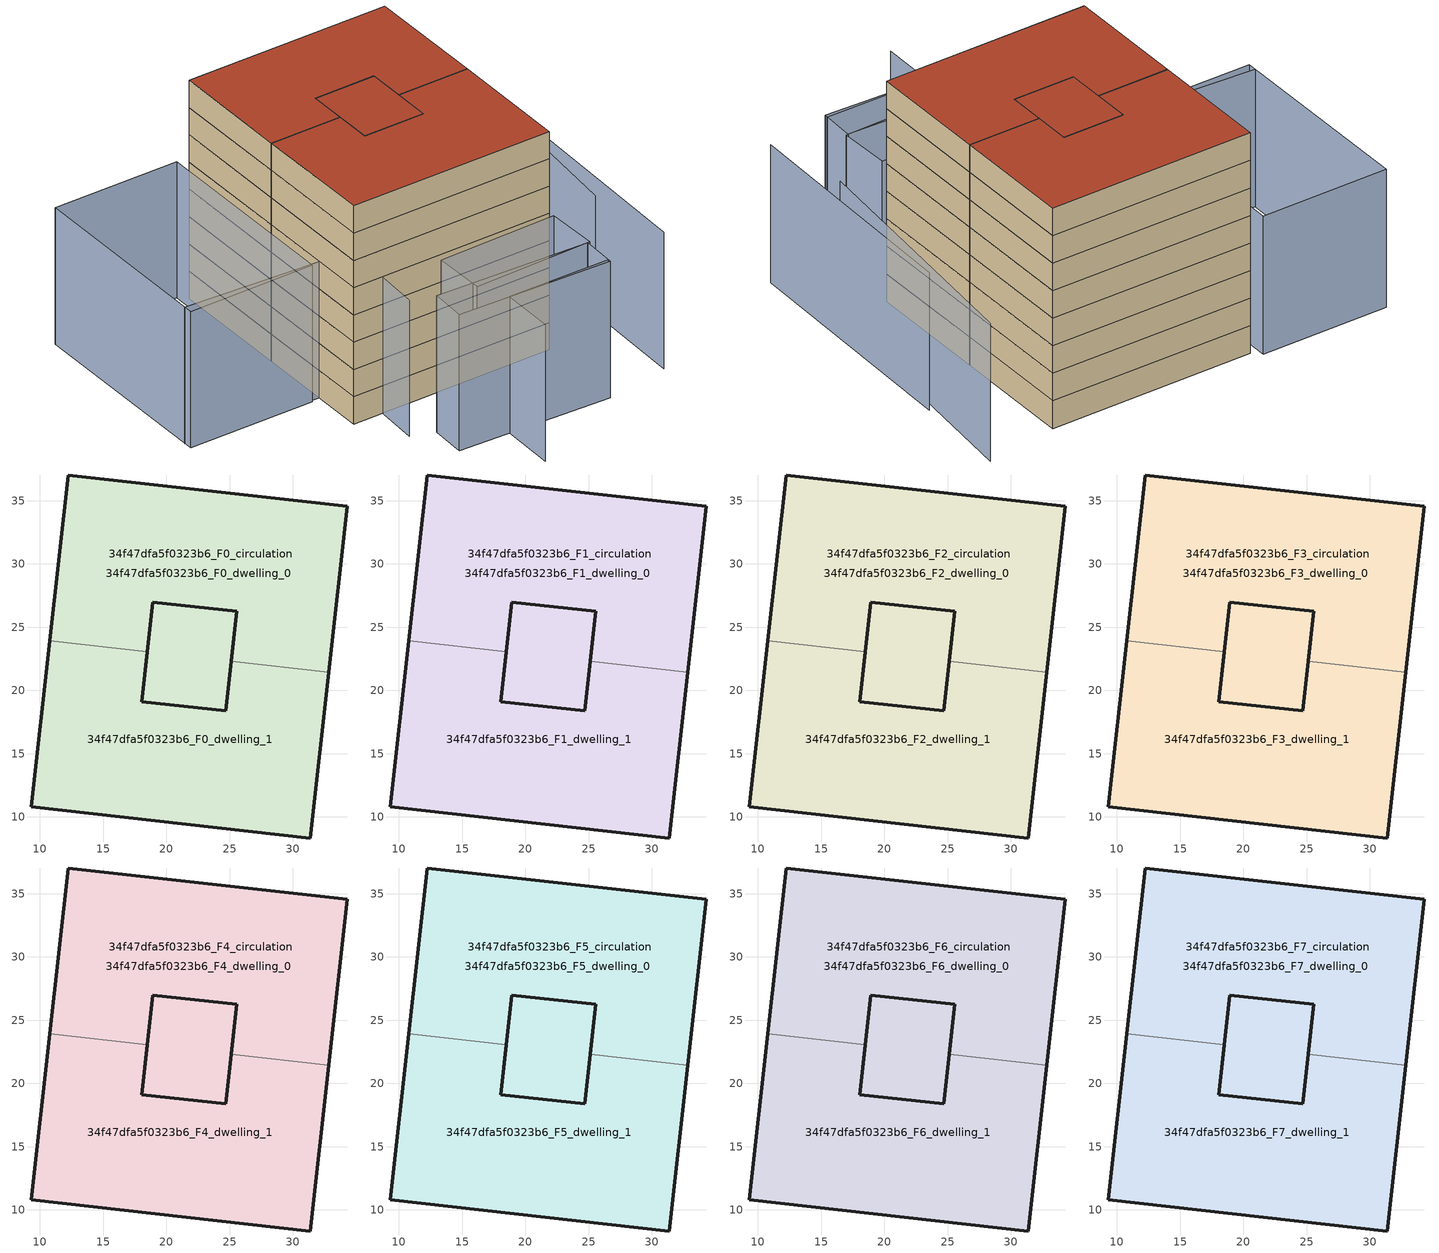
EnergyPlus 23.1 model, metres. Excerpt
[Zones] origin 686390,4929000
34f47dfa5f0323b6_F0_dwelling_0
 floor ground (EU_floor_Construction): 25.55,26.25 25.11,22.31 24.67,18.38 18.06,19.11 18.94,26.98 z0; 34.28,34.57 32.82,21.45 25.11,22.31 25.55,26.25 18.94,26.98 18.5,23.05 10.79,23.91 12.25,37.02 z0
 wall outside (EU_wall_Construction): 18.5,23.05 18.94,26.98 25.55,26.25 25.11,22.31 / 32.82,21.45 34.28,34.57 12.25,37.02 10.79,23.91 z0:3
 wall to 34f47dfa5f0323b6_F0_dwelling_1 (EU_wall_Construction): 10.79,23.91 18.5,23.05 / 25.11,22.31 32.82,21.45 z0:3
34f47dfa5f0323b6_F0_dwelling_1
 floor ground (EU_floor_Construction): 32.82,21.45 31.36,8.34 9.33,10.79 10.79,23.91 18.5,23.05 18.06,19.11 24.67,18.38 25.11,22.31 z0; 25.55,26.25 25.11,22.31 24.67,18.38 18.06,19.11 18.94,26.98 z0
 wall outside (EU_wall_Construction): 25.11,22.31 24.67,18.38 18.06,19.11 18.5,23.05 / 10.79,23.91 9.33,10.79 31.36,8.34 32.82,21.45 z0:3
34f47dfa5f0323b6_F0_circulation
 floor ground (EU_floor_Construction): 25.55,26.25 25.11,22.31 24.67,18.38 18.06,19.11 18.94,26.98 z0; 34.28,34.57 32.82,21.45 25.11,22.31 25.55,26.25 18.94,26.98 18.5,23.05 10.79,23.91 12.25,37.02 z0; 32.82,21.45 31.36,8.34 9.33,10.79 10.79,23.91 18.5,23.05 18.06,19.11 24.67,18.38 25.11,22.31 z0
 wall outside (EU_wall_Construction): 24.67,18.38 25.55,26.25 18.94,26.98 18.06,19.11 24.67,18.38 z0:3
34f47dfa5f0323b6_F1_dwelling_0
 floor outside (EU_floor_Construction): 34.28,34.57 32.82,21.45 25.11,22.31 25.55,26.25 18.94,26.98 18.5,23.05 10.79,23.91 12.25,37.02 z3; 25.55,26.25 25.11,22.31 24.67,18.38 18.06,19.11 18.94,26.98 z3
 wall outside (EU_wall_Construction): 18.5,23.05 18.94,26.98 25.55,26.25 25.11,22.31 / 32.82,21.45 34.28,34.57 12.25,37.02 10.79,23.91 z3:6
 wall to 34f47dfa5f0323b6_F1_dwelling_1 (EU_wall_Construction): 10.79,23.91 18.5,23.05 / 25.11,22.31 32.82,21.45 z3:6
34f47dfa5f0323b6_F1_dwelling_1
 floor to 34f47dfa5f0323b6_F0_dwelling_1 (EU_floor_Construction): 32.82,21.45 31.36,8.34 9.33,10.79 10.79,23.91 18.5,23.05 18.06,19.11 24.67,18.38 25.11,22.31 z3; 25.55,26.25 25.11,22.31 24.67,18.38 18.06,19.11 18.94,26.98 z3
 wall outside (EU_wall_Construction): 25.11,22.31 24.67,18.38 18.06,19.11 18.5,23.05 / 10.79,23.91 9.33,10.79 31.36,8.34 32.82,21.45 z3:6
34f47dfa5f0323b6_F1_circulation
 floor outside (EU_floor_Construction): 25.55,26.25 25.11,22.31 24.67,18.38 18.06,19.11 18.94,26.98 z3; 32.82,21.45 31.36,8.34 9.33,10.79 10.79,23.91 18.5,23.05 18.06,19.11 24.67,18.38 25.11,22.31 z3
 floor to 34f47dfa5f0323b6_F0_circulation (EU_floor_Construction): 34.28,34.57 32.82,21.45 25.11,22.31 25.55,26.25 18.94,26.98 18.5,23.05 10.79,23.91 12.25,37.02 z3
 wall outside (EU_wall_Construction): 24.67,18.38 25.55,26.25 18.94,26.98 18.06,19.11 24.67,18.38 z3:6
34f47dfa5f0323b6_F2_dwelling_0
 floor outside (EU_floor_Construction): 34.28,34.57 32.82,21.45 25.11,22.31 25.55,26.25 18.94,26.98 18.5,23.05 10.79,23.91 12.25,37.02 z6; 25.55,26.25 25.11,22.31 24.67,18.38 18.06,19.11 18.94,26.98 z6
 wall outside (EU_wall_Construction): 18.5,23.05 18.94,26.98 25.55,26.25 25.11,22.31 / 32.82,21.45 34.28,34.57 12.25,37.02 10.79,23.91 z6:9
 wall to 34f47dfa5f0323b6_F2_dwelling_1 (EU_wall_Construction): 10.79,23.91 18.5,23.05 / 25.11,22.31 32.82,21.45 z6:9
34f47dfa5f0323b6_F2_dwelling_1
 floor to 34f47dfa5f0323b6_F1_dwelling_1 (EU_floor_Construction): 32.82,21.45 31.36,8.34 9.33,10.79 10.79,23.91 18.5,23.05 18.06,19.11 24.67,18.38 25.11,22.31 z6; 25.55,26.25 25.11,22.31 24.67,18.38 18.06,19.11 18.94,26.98 z6
 wall outside (EU_wall_Construction): 25.11,22.31 24.67,18.38 18.06,19.11 18.5,23.05 / 10.79,23.91 9.33,10.79 31.36,8.34 32.82,21.45 z6:9
34f47dfa5f0323b6_F2_circulation
 floor outside (EU_floor_Construction): 25.55,26.25 25.11,22.31 24.67,18.38 18.06,19.11 18.94,26.98 z6; 32.82,21.45 31.36,8.34 9.33,10.79 10.79,23.91 18.5,23.05 18.06,19.11 24.67,18.38 25.11,22.31 z6
 floor to 34f47dfa5f0323b6_F1_circulation (EU_floor_Construction): 34.28,34.57 32.82,21.45 25.11,22.31 25.55,26.25 18.94,26.98 18.5,23.05 10.79,23.91 12.25,37.02 z6
 wall outside (EU_wall_Construction): 24.67,18.38 25.55,26.25 18.94,26.98 18.06,19.11 24.67,18.38 z6:9
34f47dfa5f0323b6_F3_dwelling_0
 floor outside (EU_floor_Construction): 34.28,34.57 32.82,21.45 25.11,22.31 25.55,26.25 18.94,26.98 18.5,23.05 10.79,23.91 12.25,37.02 z9; 25.55,26.25 25.11,22.31 24.67,18.38 18.06,19.11 18.94,26.98 z9
 wall outside (EU_wall_Construction): 18.5,23.05 18.94,26.98 25.55,26.25 25.11,22.31 / 32.82,21.45 34.28,34.57 12.25,37.02 10.79,23.91 z9:12
 wall to 34f47dfa5f0323b6_F3_dwelling_1 (EU_wall_Construction): 10.79,23.91 18.5,23.05 / 25.11,22.31 32.82,21.45 z9:12
34f47dfa5f0323b6_F3_dwelling_1
 floor to 34f47dfa5f0323b6_F2_dwelling_1 (EU_floor_Construction): 32.82,21.45 31.36,8.34 9.33,10.79 10.79,23.91 18.5,23.05 18.06,19.11 24.67,18.38 25.11,22.31 z9; 25.55,26.25 25.11,22.31 24.67,18.38 18.06,19.11 18.94,26.98 z9
 wall outside (EU_wall_Construction): 25.11,22.31 24.67,18.38 18.06,19.11 18.5,23.05 / 10.79,23.91 9.33,10.79 31.36,8.34 32.82,21.45 z9:12
34f47dfa5f0323b6_F3_circulation
 floor outside (EU_floor_Construction): 25.55,26.25 25.11,22.31 24.67,18.38 18.06,19.11 18.94,26.98 z9; 32.82,21.45 31.36,8.34 9.33,10.79 10.79,23.91 18.5,23.05 18.06,19.11 24.67,18.38 25.11,22.31 z9
 floor to 34f47dfa5f0323b6_F2_circulation (EU_floor_Construction): 34.28,34.57 32.82,21.45 25.11,22.31 25.55,26.25 18.94,26.98 18.5,23.05 10.79,23.91 12.25,37.02 z9
 wall outside (EU_wall_Construction): 24.67,18.38 25.55,26.25 18.94,26.98 18.06,19.11 24.67,18.38 z9:12
34f47dfa5f0323b6_F4_dwelling_0
 floor outside (EU_floor_Construction): 34.28,34.57 32.82,21.45 25.11,22.31 25.55,26.25 18.94,26.98 18.5,23.05 10.79,23.91 12.25,37.02 z12; 25.55,26.25 25.11,22.31 24.67,18.38 18.06,19.11 18.94,26.98 z12
 wall outside (EU_wall_Construction): 18.5,23.05 18.94,26.98 25.55,26.25 25.11,22.31 / 32.82,21.45 34.28,34.57 12.25,37.02 10.79,23.91 z12:15
 wall to 34f47dfa5f0323b6_F4_dwelling_1 (EU_wall_Construction): 10.79,23.91 18.5,23.05 / 25.11,22.31 32.82,21.45 z12:15
34f47dfa5f0323b6_F4_dwelling_1
 floor to 34f47dfa5f0323b6_F3_dwelling_1 (EU_floor_Construction): 32.82,21.45 31.36,8.34 9.33,10.79 10.79,23.91 18.5,23.05 18.06,19.11 24.67,18.38 25.11,22.31 z12; 25.55,26.25 25.11,22.31 24.67,18.38 18.06,19.11 18.94,26.98 z12
 wall outside (EU_wall_Construction): 25.11,22.31 24.67,18.38 18.06,19.11 18.5,23.05 / 10.79,23.91 9.33,10.79 31.36,8.34 32.82,21.45 z12:15
34f47dfa5f0323b6_F4_circulation
 floor outside (EU_floor_Construction): 25.55,26.25 25.11,22.31 24.67,18.38 18.06,19.11 18.94,26.98 z12; 32.82,21.45 31.36,8.34 9.33,10.79 10.79,23.91 18.5,23.05 18.06,19.11 24.67,18.38 25.11,22.31 z12
 floor to 34f47dfa5f0323b6_F3_circulation (EU_floor_Construction): 34.28,34.57 32.82,21.45 25.11,22.31 25.55,26.25 18.94,26.98 18.5,23.05 10.79,23.91 12.25,37.02 z12
 wall outside (EU_wall_Construction): 24.67,18.38 25.55,26.25 18.94,26.98 18.06,19.11 24.67,18.38 z12:15
34f47dfa5f0323b6_F5_dwelling_0
 floor outside (EU_floor_Construction): 34.28,34.57 32.82,21.45 25.11,22.31 25.55,26.25 18.94,26.98 18.5,23.05 10.79,23.91 12.25,37.02 z15; 25.55,26.25 25.11,22.31 24.67,18.38 18.06,19.11 18.94,26.98 z15
 wall outside (EU_wall_Construction): 18.5,23.05 18.94,26.98 25.55,26.25 25.11,22.31 / 32.82,21.45 34.28,34.57 12.25,37.02 10.79,23.91 z15:18
 wall to 34f47dfa5f0323b6_F5_dwelling_1 (EU_wall_Construction): 10.79,23.91 18.5,23.05 / 25.11,22.31 32.82,21.45 z15:18
34f47dfa5f0323b6_F5_dwelling_1
 floor to 34f47dfa5f0323b6_F4_dwelling_1 (EU_floor_Construction): 32.82,21.45 31.36,8.34 9.33,10.79 10.79,23.91 18.5,23.05 18.06,19.11 24.67,18.38 25.11,22.31 z15; 25.55,26.25 25.11,22.31 24.67,18.38 18.06,19.11 18.94,26.98 z15
 wall outside (EU_wall_Construction): 25.11,22.31 24.67,18.38 18.06,19.11 18.5,23.05 / 10.79,23.91 9.33,10.79 31.36,8.34 32.82,21.45 z15:18
34f47dfa5f0323b6_F5_circulation
 floor outside (EU_floor_Construction): 25.55,26.25 25.11,22.31 24.67,18.38 18.06,19.11 18.94,26.98 z15; 32.82,21.45 31.36,8.34 9.33,10.79 10.79,23.91 18.5,23.05 18.06,19.11 24.67,18.38 25.11,22.31 z15
 floor to 34f47dfa5f0323b6_F4_circulation (EU_floor_Construction): 34.28,34.57 32.82,21.45 25.11,22.31 25.55,26.25 18.94,26.98 18.5,23.05 10.79,23.91 12.25,37.02 z15
 wall outside (EU_wall_Construction): 24.67,18.38 25.55,26.25 18.94,26.98 18.06,19.11 24.67,18.38 z15:18
34f47dfa5f0323b6_F6_dwelling_0
 floor outside (EU_floor_Construction): 34.28,34.57 32.82,21.45 25.11,22.31 25.55,26.25 18.94,26.98 18.5,23.05 10.79,23.91 12.25,37.02 z18; 25.55,26.25 25.11,22.31 24.67,18.38 18.06,19.11 18.94,26.98 z18
 wall outside (EU_wall_Construction): 18.5,23.05 18.94,26.98 25.55,26.25 25.11,22.31 / 32.82,21.45 34.28,34.57 12.25,37.02 10.79,23.91 z18:21
 wall to 34f47dfa5f0323b6_F6_dwelling_1 (EU_wall_Construction): 10.79,23.91 18.5,23.05 / 25.11,22.31 32.82,21.45 z18:21
34f47dfa5f0323b6_F6_dwelling_1
 floor to 34f47dfa5f0323b6_F5_dwelling_1 (EU_floor_Construction): 32.82,21.45 31.36,8.34 9.33,10.79 10.79,23.91 18.5,23.05 18.06,19.11 24.67,18.38 25.11,22.31 z18; 25.55,26.25 25.11,22.31 24.67,18.38 18.06,19.11 18.94,26.98 z18
 wall outside (EU_wall_Construction): 25.11,22.31 24.67,18.38 18.06,19.11 18.5,23.05 / 10.79,23.91 9.33,10.79 31.36,8.34 32.82,21.45 z18:21
34f47dfa5f0323b6_F6_circulation
 floor outside (EU_floor_Construction): 25.55,26.25 25.11,22.31 24.67,18.38 18.06,19.11 18.94,26.98 z18; 32.82,21.45 31.36,8.34 9.33,10.79 10.79,23.91 18.5,23.05 18.06,19.11 24.67,18.38 25.11,22.31 z18
 floor to 34f47dfa5f0323b6_F5_circulation (EU_floor_Construction): 34.28,34.57 32.82,21.45 25.11,22.31 25.55,26.25 18.94,26.98 18.5,23.05 10.79,23.91 12.25,37.02 z18
 wall outside (EU_wall_Construction): 24.67,18.38 25.55,26.25 18.94,26.98 18.06,19.11 24.67,18.38 z18:21
34f47dfa5f0323b6_F7_dwelling_0
 floor outside (EU_floor_Construction): 34.28,34.57 32.82,21.45 25.11,22.31 25.55,26.25 18.94,26.98 18.5,23.05 10.79,23.91 12.25,37.02 z21; 25.55,26.25 25.11,22.31 24.67,18.38 18.06,19.11 18.94,26.98 z21
 wall outside (EU_wall_Construction): 18.5,23.05 18.94,26.98 25.55,26.25 25.11,22.31 / 32.82,21.45 34.28,34.57 12.25,37.02 10.79,23.91 z21:24
 wall to 34f47dfa5f0323b6_F7_dwelling_1 (EU_wall_Construction): 10.79,23.91 18.5,23.05 / 25.11,22.31 32.82,21.45 z21:24
 roof outside (EU_roof_Construction): 24.67,18.38 25.11,22.31 25.55,26.25 18.94,26.98 18.06,19.11 z24; 32.82,21.45 34.28,34.57 12.25,37.02 10.79,23.91 18.5,23.05 18.94,26.98 25.55,26.25 25.11,22.31 z24
34f47dfa5f0323b6_F7_dwelling_1
 floor to 34f47dfa5f0323b6_F6_dwelling_1 (EU_floor_Construction): 32.82,21.45 31.36,8.34 9.33,10.79 10.79,23.91 18.5,23.05 18.06,19.11 24.67,18.38 25.11,22.31 z21; 25.55,26.25 25.11,22.31 24.67,18.38 18.06,19.11 18.94,26.98 z21
 wall outside (EU_wall_Construction): 25.11,22.31 24.67,18.38 18.06,19.11 18.5,23.05 / 10.79,23.91 9.33,10.79 31.36,8.34 32.82,21.45 z21:24
 roof outside (EU_roof_Construction): 24.67,18.38 25.11,22.31 25.55,26.25 18.94,26.98 18.06,19.11 z24; 31.36,8.34 32.82,21.45 25.11,22.31 24.67,18.38 18.06,19.11 18.5,23.05 10.79,23.91 9.33,10.79 z24
34f47dfa5f0323b6_F7_circulation
 floor outside (EU_floor_Construction): 25.55,26.25 25.11,22.31 24.67,18.38 18.06,19.11 18.94,26.98 z21; 32.82,21.45 31.36,8.34 9.33,10.79 10.79,23.91 18.5,23.05 18.06,19.11 24.67,18.38 25.11,22.31 z21
 floor to 34f47dfa5f0323b6_F6_circulation (EU_floor_Construction): 34.28,34.57 32.82,21.45 25.11,22.31 25.55,26.25 18.94,26.98 18.5,23.05 10.79,23.91 12.25,37.02 z21
 wall outside (EU_wall_Construction): 24.67,18.38 25.55,26.25 18.94,26.98 18.06,19.11 24.67,18.38 z21:24
 roof outside (EU_roof_Construction): 24.67,18.38 25.11,22.31 25.55,26.25 18.94,26.98 18.06,19.11 z24; 32.82,21.45 34.28,34.57 12.25,37.02 10.79,23.91 18.5,23.05 18.94,26.98 25.55,26.25 25.11,22.31 z24; 31.36,8.34 32.82,21.45 25.11,22.31 24.67,18.38 18.06,19.11 18.5,23.05 10.79,23.91 9.33,10.79 z24
shading: 18.44,-5.73 19.14,0.09 / 19.14,0.09 30.19,-1.24 / 37.19,-1.12 40.74,24.75 / -4.57,18.67 13.45,15.69 / 13.45,15.69 11.81,5.78 / 36.54,7.75 42.24,34.9 / 14.17,4.64 30.7,2.21 / 30.7,2.21 30.15,-1.56 / 30.15,-1.56 13.61,0.87 / 13.61,0.87 14.17,4.64 / 18.54,8.9 31.42,7.73 / 31.42,7.73 30.92,2.2 / 30.92,2.2 18.04,3.37 / 18.04,3.37 18.54,8.9 / 11.45,37.88 9.04,16.23 / 9.04,16.23 -4.67,17.76 / -4.67,17.76 -2.26,39.41 / -2.26,39.41 11.45,37.88 z0:15
[Building]
EU S2 Campaign: North Axis=0; Terrain=City; Solar Distribution=FullExterior
[Site:Location]
Bologna: Latitude=44.5; Longitude=11.25; Time Zone=1; Elevation=37
[SizingPeriod:WeatherFileDays]
AnnualSizingPeriod: Begin Month=1; Begin Day of Month=1; End Month=12; End Day of Month=31; Day of Week for Start Day=Monday; Use Weather File Daylight Saving Period=No; Use Weather File Rain and Snow Indicators=No
[MATERIAL]
EU_InternalMass_Material: Roughness=MediumRough; Thickness=0.1; Conductivity=1; Density=1800; Specific Heat=900; Thermal Absorptance=0.9; Solar Absorptance=0.7; Visible Absorptance=0.7
[MATERIAL:NOMASS] Roughness=MediumRough; Thermal Absorptance=0.9; Solar Absorptance=0.7; Visible Absorptance=0.7
Name | Thermal Resistance
EU_wall_NoMass | 0.905828
EU_roof_NoMass | 0.37593
EU_floor_NoMass | 0.67114
[CONSTRUCTION]
EU_wall_Construction: EU_wall_NoMass
EU_roof_Construction: EU_roof_NoMass
EU_floor_Construction: EU_floor_NoMass
EU_InternalMass_Construction: EU_InternalMass_Material
[ZONE] Type=1; Multiplier=1; Ceiling Height=autocalculate; Floor Area=autocalculate; Part of Total Floor Area=Yes
Name | Volume
34f47dfa5f0323b6_F0_dwelling_0; 34f47dfa5f0323b6_F1_dwelling_0; 34f47dfa5f0323b6_F2_dwelling_0; 34f47dfa5f0323b6_F3_dwelling_0; 34f47dfa5f0323b6_F4_dwelling_0; 34f47dfa5f0323b6_F5_dwelling_0; 34f47dfa5f0323b6_F6_dwelling_0; 34f47dfa5f0323b6_F7_dwelling_0; 34f47dfa5f0323b6_F0_dwelling_1; 34f47dfa5f0323b6_F1_dwelling_1; 34f47dfa5f0323b6_F2_dwelling_1; 34f47dfa5f0323b6_F3_dwelling_1; 34f47dfa5f0323b6_F4_dwelling_1; 34f47dfa5f0323b6_F5_dwelling_1; 34f47dfa5f0323b6_F6_dwelling_1; 34f47dfa5f0323b6_F7_dwelling_1 | 956.531
34f47dfa5f0323b6_F0_circulation; 34f47dfa5f0323b6_F1_circulation; 34f47dfa5f0323b6_F2_circulation; 34f47dfa5f0323b6_F3_circulation; 34f47dfa5f0323b6_F4_circulation; 34f47dfa5f0323b6_F5_circulation; 34f47dfa5f0323b6_F6_circulation; 34f47dfa5f0323b6_F7_circulation | 1755.1
[INTERNALMASS] Construction=EU_InternalMass_Construction; Surface Area=266.19
Name | Zone or ZoneList
34f47dfa5f0323b6_F0_dwelling_0_EU_InternalMass | 34f47dfa5f0323b6_F0_dwelling_0
34f47dfa5f0323b6_F0_dwelling_1_EU_InternalMass | 34f47dfa5f0323b6_F0_dwelling_1
34f47dfa5f0323b6_F1_dwelling_0_EU_InternalMass | 34f47dfa5f0323b6_F1_dwelling_0
34f47dfa5f0323b6_F1_dwelling_1_EU_InternalMass | 34f47dfa5f0323b6_F1_dwelling_1
34f47dfa5f0323b6_F2_dwelling_0_EU_InternalMass | 34f47dfa5f0323b6_F2_dwelling_0
34f47dfa5f0323b6_F2_dwelling_1_EU_InternalMass | 34f47dfa5f0323b6_F2_dwelling_1
34f47dfa5f0323b6_F3_dwelling_0_EU_InternalMass | 34f47dfa5f0323b6_F3_dwelling_0
34f47dfa5f0323b6_F3_dwelling_1_EU_InternalMass | 34f47dfa5f0323b6_F3_dwelling_1
34f47dfa5f0323b6_F4_dwelling_0_EU_InternalMass | 34f47dfa5f0323b6_F4_dwelling_0
34f47dfa5f0323b6_F4_dwelling_1_EU_InternalMass | 34f47dfa5f0323b6_F4_dwelling_1
34f47dfa5f0323b6_F5_dwelling_0_EU_InternalMass | 34f47dfa5f0323b6_F5_dwelling_0
34f47dfa5f0323b6_F5_dwelling_1_EU_InternalMass | 34f47dfa5f0323b6_F5_dwelling_1
34f47dfa5f0323b6_F6_dwelling_0_EU_InternalMass | 34f47dfa5f0323b6_F6_dwelling_0
34f47dfa5f0323b6_F6_dwelling_1_EU_InternalMass | 34f47dfa5f0323b6_F6_dwelling_1
34f47dfa5f0323b6_F7_dwelling_0_EU_InternalMass | 34f47dfa5f0323b6_F7_dwelling_0
34f47dfa5f0323b6_F7_dwelling_1_EU_InternalMass | 34f47dfa5f0323b6_F7_dwelling_1
[OTHEREQUIPMENT] Fuel Type=Electricity; Design Level Calculation Method=Watts/Area; Power per Zone Floor Area=1; Fraction Latent=0; Fraction Radiant=0; Fraction Lost=0; Carbon Dioxide Generation Rate=0; EndUse Subcategory=EU_Step8_InternalGains
Name | Zone or ZoneList or Space or SpaceList | Schedule
EU_Step8_InternalGain_34f47dfa5f0323b6_F0_dwelling_0_f000 | 34f47dfa5f0323b6_F0_dwelling_0 | EU_Step8_GainSchedule_34f47dfa5f0323b6_F0_dwelling_0_f000
EU_Step8_InternalGain_34f47dfa5f0323b6_F0_dwelling_1_f000 | 34f47dfa5f0323b6_F0_dwelling_1 | EU_Step8_GainSchedule_34f47dfa5f0323b6_F0_dwelling_1_f000
EU_Step8_InternalGain_34f47dfa5f0323b6_F1_dwelling_0_f000 | 34f47dfa5f0323b6_F1_dwelling_0 | EU_Step8_GainSchedule_34f47dfa5f0323b6_F1_dwelling_0_f000
EU_Step8_InternalGain_34f47dfa5f0323b6_F1_dwelling_1_f000 | 34f47dfa5f0323b6_F1_dwelling_1 | EU_Step8_GainSchedule_34f47dfa5f0323b6_F1_dwelling_1_f000
EU_Step8_InternalGain_34f47dfa5f0323b6_F2_dwelling_0_f000 | 34f47dfa5f0323b6_F2_dwelling_0 | EU_Step8_GainSchedule_34f47dfa5f0323b6_F2_dwelling_0_f000
EU_Step8_InternalGain_34f47dfa5f0323b6_F2_dwelling_1_f000 | 34f47dfa5f0323b6_F2_dwelling_1 | EU_Step8_GainSchedule_34f47dfa5f0323b6_F2_dwelling_1_f000
EU_Step8_InternalGain_34f47dfa5f0323b6_F3_dwelling_0_f000 | 34f47dfa5f0323b6_F3_dwelling_0 | EU_Step8_GainSchedule_34f47dfa5f0323b6_F3_dwelling_0_f000
EU_Step8_InternalGain_34f47dfa5f0323b6_F3_dwelling_1_f000 | 34f47dfa5f0323b6_F3_dwelling_1 | EU_Step8_GainSchedule_34f47dfa5f0323b6_F3_dwelling_1_f000
EU_Step8_InternalGain_34f47dfa5f0323b6_F4_dwelling_0_f000 | 34f47dfa5f0323b6_F4_dwelling_0 | EU_Step8_GainSchedule_34f47dfa5f0323b6_F4_dwelling_0_f000
EU_Step8_InternalGain_34f47dfa5f0323b6_F4_dwelling_1_f000 | 34f47dfa5f0323b6_F4_dwelling_1 | EU_Step8_GainSchedule_34f47dfa5f0323b6_F4_dwelling_1_f000
EU_Step8_InternalGain_34f47dfa5f0323b6_F5_dwelling_0_f000 | 34f47dfa5f0323b6_F5_dwelling_0 | EU_Step8_GainSchedule_34f47dfa5f0323b6_F5_dwelling_0_f000
EU_Step8_InternalGain_34f47dfa5f0323b6_F5_dwelling_1_f000 | 34f47dfa5f0323b6_F5_dwelling_1 | EU_Step8_GainSchedule_34f47dfa5f0323b6_F5_dwelling_1_f000
EU_Step8_InternalGain_34f47dfa5f0323b6_F6_dwelling_0_f000 | 34f47dfa5f0323b6_F6_dwelling_0 | EU_Step8_GainSchedule_34f47dfa5f0323b6_F6_dwelling_0_f000
EU_Step8_InternalGain_34f47dfa5f0323b6_F6_dwelling_1_f000 | 34f47dfa5f0323b6_F6_dwelling_1 | EU_Step8_GainSchedule_34f47dfa5f0323b6_F6_dwelling_1_f000
EU_Step8_InternalGain_34f47dfa5f0323b6_F7_dwelling_0_f000 | 34f47dfa5f0323b6_F7_dwelling_0 | EU_Step8_GainSchedule_34f47dfa5f0323b6_F7_dwelling_0_f000
EU_Step8_InternalGain_34f47dfa5f0323b6_F7_dwelling_1_f000 | 34f47dfa5f0323b6_F7_dwelling_1 | EU_Step8_GainSchedule_34f47dfa5f0323b6_F7_dwelling_1_f000
[ZONEINFILTRATION:DESIGNFLOWRATE] Schedule=EU_AlwaysOn; Design Flow Rate Calculation Method=Flow/Area; Flow Rate per Floor Area=0.0005; Constant Term Coefficient=1; Temperature Term Coefficient=0; Velocity Term Coefficient=0; Velocity Squared Term Coefficient=0
Name | Zone or ZoneList or Space or SpaceList
EU_Circulation_Infiltration_34f47dfa5f0323b6_F0_circulation | 34f47dfa5f0323b6_F0_circulation
EU_Circulation_Infiltration_34f47dfa5f0323b6_F1_circulation | 34f47dfa5f0323b6_F1_circulation
EU_Circulation_Infiltration_34f47dfa5f0323b6_F2_circulation | 34f47dfa5f0323b6_F2_circulation
EU_Circulation_Infiltration_34f47dfa5f0323b6_F3_circulation | 34f47dfa5f0323b6_F3_circulation
EU_Circulation_Infiltration_34f47dfa5f0323b6_F4_circulation | 34f47dfa5f0323b6_F4_circulation
EU_Circulation_Infiltration_34f47dfa5f0323b6_F5_circulation | 34f47dfa5f0323b6_F5_circulation
EU_Circulation_Infiltration_34f47dfa5f0323b6_F6_circulation | 34f47dfa5f0323b6_F6_circulation
EU_Circulation_Infiltration_34f47dfa5f0323b6_F7_circulation | 34f47dfa5f0323b6_F7_circulation
[ZONEVENTILATION:DESIGNFLOWRATE] Schedule=EU_AlwaysOn; Design Flow Rate Calculation Method=AirChanges/Hour; Air Changes per Hour=0.73129; Ventilation Type=Natural; Fan Pressure Rise=0; Fan Total Efficiency=1; Constant Term Coefficient=1; Temperature Term Coefficient=0; Velocity Term Coefficient=0; Velocity Squared Term Coefficient=0; Minimum Indoor Temperature=-100; Maximum Indoor Temperature=100; Delta Temperature=-100; Minimum Outdoor Temperature=-100; Maximum Outdoor Temperature=100; Maximum Wind Speed=40
Name | Zone or ZoneList or Space or SpaceList
EU_ConstantAir_34f47dfa5f0323b6_F0_dwelling_0 | 34f47dfa5f0323b6_F0_dwelling_0
EU_ConstantAir_34f47dfa5f0323b6_F0_dwelling_1 | 34f47dfa5f0323b6_F0_dwelling_1
EU_ConstantAir_34f47dfa5f0323b6_F1_dwelling_0 | 34f47dfa5f0323b6_F1_dwelling_0
EU_ConstantAir_34f47dfa5f0323b6_F1_dwelling_1 | 34f47dfa5f0323b6_F1_dwelling_1
EU_ConstantAir_34f47dfa5f0323b6_F2_dwelling_0 | 34f47dfa5f0323b6_F2_dwelling_0
EU_ConstantAir_34f47dfa5f0323b6_F2_dwelling_1 | 34f47dfa5f0323b6_F2_dwelling_1
EU_ConstantAir_34f47dfa5f0323b6_F3_dwelling_0 | 34f47dfa5f0323b6_F3_dwelling_0
EU_ConstantAir_34f47dfa5f0323b6_F3_dwelling_1 | 34f47dfa5f0323b6_F3_dwelling_1
EU_ConstantAir_34f47dfa5f0323b6_F4_dwelling_0 | 34f47dfa5f0323b6_F4_dwelling_0
EU_ConstantAir_34f47dfa5f0323b6_F4_dwelling_1 | 34f47dfa5f0323b6_F4_dwelling_1
EU_ConstantAir_34f47dfa5f0323b6_F5_dwelling_0 | 34f47dfa5f0323b6_F5_dwelling_0
EU_ConstantAir_34f47dfa5f0323b6_F5_dwelling_1 | 34f47dfa5f0323b6_F5_dwelling_1
EU_ConstantAir_34f47dfa5f0323b6_F6_dwelling_0 | 34f47dfa5f0323b6_F6_dwelling_0
EU_ConstantAir_34f47dfa5f0323b6_F6_dwelling_1 | 34f47dfa5f0323b6_F6_dwelling_1
EU_ConstantAir_34f47dfa5f0323b6_F7_dwelling_0 | 34f47dfa5f0323b6_F7_dwelling_0
EU_ConstantAir_34f47dfa5f0323b6_F7_dwelling_1 | 34f47dfa5f0323b6_F7_dwelling_1
[HVACTEMPLATE:THERMOSTAT] Constant Heating Setpoint=20; Constant Cooling Setpoint=50
EU_HeatOnly_34f47dfa5f0323b6_F0_dwelling_0; EU_HeatOnly_34f47dfa5f0323b6_F0_dwelling_1; EU_HeatOnly_34f47dfa5f0323b6_F1_dwelling_0; EU_HeatOnly_34f47dfa5f0323b6_F1_dwelling_1; EU_HeatOnly_34f47dfa5f0323b6_F2_dwelling_0; EU_HeatOnly_34f47dfa5f0323b6_F2_dwelling_1; EU_HeatOnly_34f47dfa5f0323b6_F3_dwelling_0; EU_HeatOnly_34f47dfa5f0323b6_F3_dwelling_1; EU_HeatOnly_34f47dfa5f0323b6_F4_dwelling_0; EU_HeatOnly_34f47dfa5f0323b6_F4_dwelling_1; EU_HeatOnly_34f47dfa5f0323b6_F5_dwelling_0; EU_HeatOnly_34f47dfa5f0323b6_F5_dwelling_1; EU_HeatOnly_34f47dfa5f0323b6_F6_dwelling_0; EU_HeatOnly_34f47dfa5f0323b6_F6_dwelling_1; EU_HeatOnly_34f47dfa5f0323b6_F7_dwelling_0; EU_HeatOnly_34f47dfa5f0323b6_F7_dwelling_1
[HVACTEMPLATE:ZONE:IDEALLOADSAIRSYSTEM] System Availability Schedule=EU_AlwaysOn; Maximum Heating Supply Air Temperature=50; Minimum Cooling Supply Air Temperature=13; Maximum Heating Supply Air Humidity Ratio=0.0156; Minimum Cooling Supply Air Humidity Ratio=0.0077; Heating Limit=NoLimit; Cooling Limit=NoLimit; Heating Availability Schedule=EU_AlwaysOn; Cooling Availability Schedule=EU_CoolingOff; Dehumidification Control Type=ConstantSensibleHeatRatio; Cooling Sensible Heat Ratio=0.7; Dehumidification Setpoint=60; Humidification Control Type=None; Humidification Setpoint=30; Outdoor Air Method=None; Outdoor Air Flow Rate per Person=0.00944; Outdoor Air Flow Rate per Zone Floor Area=0; Outdoor Air Flow Rate per Zone=0; Demand Controlled Ventilation Type=None; Outdoor Air Economizer Type=NoEconomizer; Heat Recovery Type=None; Sensible Heat Recovery Effectiveness=0.7; Latent Heat Recovery Effectiveness=0.65
Name | Template Thermostat
34f47dfa5f0323b6_F0_dwelling_0 | EU_HeatOnly_34f47dfa5f0323b6_F0_dwelling_0
34f47dfa5f0323b6_F0_dwelling_1 | EU_HeatOnly_34f47dfa5f0323b6_F0_dwelling_1
34f47dfa5f0323b6_F1_dwelling_0 | EU_HeatOnly_34f47dfa5f0323b6_F1_dwelling_0
34f47dfa5f0323b6_F1_dwelling_1 | EU_HeatOnly_34f47dfa5f0323b6_F1_dwelling_1
34f47dfa5f0323b6_F2_dwelling_0 | EU_HeatOnly_34f47dfa5f0323b6_F2_dwelling_0
34f47dfa5f0323b6_F2_dwelling_1 | EU_HeatOnly_34f47dfa5f0323b6_F2_dwelling_1
34f47dfa5f0323b6_F3_dwelling_0 | EU_HeatOnly_34f47dfa5f0323b6_F3_dwelling_0
34f47dfa5f0323b6_F3_dwelling_1 | EU_HeatOnly_34f47dfa5f0323b6_F3_dwelling_1
34f47dfa5f0323b6_F4_dwelling_0 | EU_HeatOnly_34f47dfa5f0323b6_F4_dwelling_0
34f47dfa5f0323b6_F4_dwelling_1 | EU_HeatOnly_34f47dfa5f0323b6_F4_dwelling_1
34f47dfa5f0323b6_F5_dwelling_0 | EU_HeatOnly_34f47dfa5f0323b6_F5_dwelling_0
34f47dfa5f0323b6_F5_dwelling_1 | EU_HeatOnly_34f47dfa5f0323b6_F5_dwelling_1
34f47dfa5f0323b6_F6_dwelling_0 | EU_HeatOnly_34f47dfa5f0323b6_F6_dwelling_0
34f47dfa5f0323b6_F6_dwelling_1 | EU_HeatOnly_34f47dfa5f0323b6_F6_dwelling_1
34f47dfa5f0323b6_F7_dwelling_0 | EU_HeatOnly_34f47dfa5f0323b6_F7_dwelling_0
34f47dfa5f0323b6_F7_dwelling_1 | EU_HeatOnly_34f47dfa5f0323b6_F7_dwelling_1
[SIZING:ZONE] Zone Cooling Design Supply Air Temperature Input Method=SupplyAirTemperature; Zone Cooling Design Supply Air Temperature=13; Zone Heating Design Supply Air Temperature Input Method=SupplyAirTemperature; Zone Heating Design Supply Air Temperature=50; Zone Cooling Design Supply Air Humidity Ratio=0.008; Zone Heating Design Supply Air Humidity Ratio=0.008; Cooling Design Air Flow Method=DesignDay; Cooling Design Air Flow Rate=0; Cooling Minimum Air Flow per Zone Floor Area=0.000762; Cooling Minimum Air Flow=0; Cooling Minimum Air Flow Fraction=0.2; Heating Design Air Flow Method=DesignDay; Heating Design Air Flow Rate=0; Heating Maximum Air Flow per Zone Floor Area=0.002032; Heating Maximum Air Flow=0.141576; Heating Maximum Air Flow Fraction=0.3; Account for Dedicated Outdoor Air System=No; Dedicated Outdoor Air System Control Strategy=NeutralSupplyAir; Dedicated Outdoor Air Low Setpoint Temperature for Design=autosize; Dedicated Outdoor Air High Setpoint Temperature for Design=autosize; Zone Load Sizing Method=Sensible Load Only No Latent Load; Zone Latent Cooling Design Supply Air Humidity Ratio Input Method=HumidityRatioDifference; Zone Cooling Design Supply Air Humidity Ratio Difference=0.005; Zone Latent Heating Design Supply Air Humidity Ratio Input Method=HumidityRatioDifference; Zone Humidification Design Supply Air Humidity Ratio Difference=0.005
34f47dfa5f0323b6_F0_dwelling_0; 34f47dfa5f0323b6_F0_dwelling_1; 34f47dfa5f0323b6_F1_dwelling_0; 34f47dfa5f0323b6_F1_dwelling_1; 34f47dfa5f0323b6_F2_dwelling_0; 34f47dfa5f0323b6_F2_dwelling_1; 34f47dfa5f0323b6_F3_dwelling_0; 34f47dfa5f0323b6_F3_dwelling_1; 34f47dfa5f0323b6_F4_dwelling_0; 34f47dfa5f0323b6_F4_dwelling_1; 34f47dfa5f0323b6_F5_dwelling_0; 34f47dfa5f0323b6_F5_dwelling_1; 34f47dfa5f0323b6_F6_dwelling_0; 34f47dfa5f0323b6_F6_dwelling_1; 34f47dfa5f0323b6_F7_dwelling_0; 34f47dfa5f0323b6_F7_dwelling_1
[SCHEDULE:CONSTANT]
Name | Hourly Value
EU_AlwaysOn | 1
EU_CoolingOff | 0
[SCHEDULE:FILE] Column Number=1; Rows to Skip at Top=0; Number of Hours of Data=8760; Column Separator=Comma; Interpolate to Timestep=No; Minutes per Item=60; Adjust Schedule for Daylight Savings=Yes
Name | File
EU_Step8_GainSchedule_34f47dfa5f0323b6_F0_dwelling_0_f000 | ../../schedules/34f47dfa5f0323b6/34f47dfa5f0323b6_F0_dwelling_0_f000_gain.csv
EU_Step8_GainSchedule_34f47dfa5f0323b6_F0_dwelling_1_f000 | ../../schedules/34f47dfa5f0323b6/34f47dfa5f0323b6_F0_dwelling_1_f000_gain.csv
EU_Step8_GainSchedule_34f47dfa5f0323b6_F1_dwelling_0_f000 | ../../schedules/34f47dfa5f0323b6/34f47dfa5f0323b6_F1_dwelling_0_f000_gain.csv
EU_Step8_GainSchedule_34f47dfa5f0323b6_F1_dwelling_1_f000 | ../../schedules/34f47dfa5f0323b6/34f47dfa5f0323b6_F1_dwelling_1_f000_gain.csv
EU_Step8_GainSchedule_34f47dfa5f0323b6_F2_dwelling_0_f000 | ../../schedules/34f47dfa5f0323b6/34f47dfa5f0323b6_F2_dwelling_0_f000_gain.csv
EU_Step8_GainSchedule_34f47dfa5f0323b6_F2_dwelling_1_f000 | ../../schedules/34f47dfa5f0323b6/34f47dfa5f0323b6_F2_dwelling_1_f000_gain.csv
EU_Step8_GainSchedule_34f47dfa5f0323b6_F3_dwelling_0_f000 | ../../schedules/34f47dfa5f0323b6/34f47dfa5f0323b6_F3_dwelling_0_f000_gain.csv
EU_Step8_GainSchedule_34f47dfa5f0323b6_F3_dwelling_1_f000 | ../../schedules/34f47dfa5f0323b6/34f47dfa5f0323b6_F3_dwelling_1_f000_gain.csv
EU_Step8_GainSchedule_34f47dfa5f0323b6_F4_dwelling_0_f000 | ../../schedules/34f47dfa5f0323b6/34f47dfa5f0323b6_F4_dwelling_0_f000_gain.csv
EU_Step8_GainSchedule_34f47dfa5f0323b6_F4_dwelling_1_f000 | ../../schedules/34f47dfa5f0323b6/34f47dfa5f0323b6_F4_dwelling_1_f000_gain.csv
EU_Step8_GainSchedule_34f47dfa5f0323b6_F5_dwelling_0_f000 | ../../schedules/34f47dfa5f0323b6/34f47dfa5f0323b6_F5_dwelling_0_f000_gain.csv
EU_Step8_GainSchedule_34f47dfa5f0323b6_F5_dwelling_1_f000 | ../../schedules/34f47dfa5f0323b6/34f47dfa5f0323b6_F5_dwelling_1_f000_gain.csv
EU_Step8_GainSchedule_34f47dfa5f0323b6_F6_dwelling_0_f000 | ../../schedules/34f47dfa5f0323b6/34f47dfa5f0323b6_F6_dwelling_0_f000_gain.csv
EU_Step8_GainSchedule_34f47dfa5f0323b6_F6_dwelling_1_f000 | ../../schedules/34f47dfa5f0323b6/34f47dfa5f0323b6_F6_dwelling_1_f000_gain.csv
EU_Step8_GainSchedule_34f47dfa5f0323b6_F7_dwelling_0_f000 | ../../schedules/34f47dfa5f0323b6/34f47dfa5f0323b6_F7_dwelling_0_f000_gain.csv
EU_Step8_GainSchedule_34f47dfa5f0323b6_F7_dwelling_1_f000 | ../../schedules/34f47dfa5f0323b6/34f47dfa5f0323b6_F7_dwelling_1_f000_gain.csv
